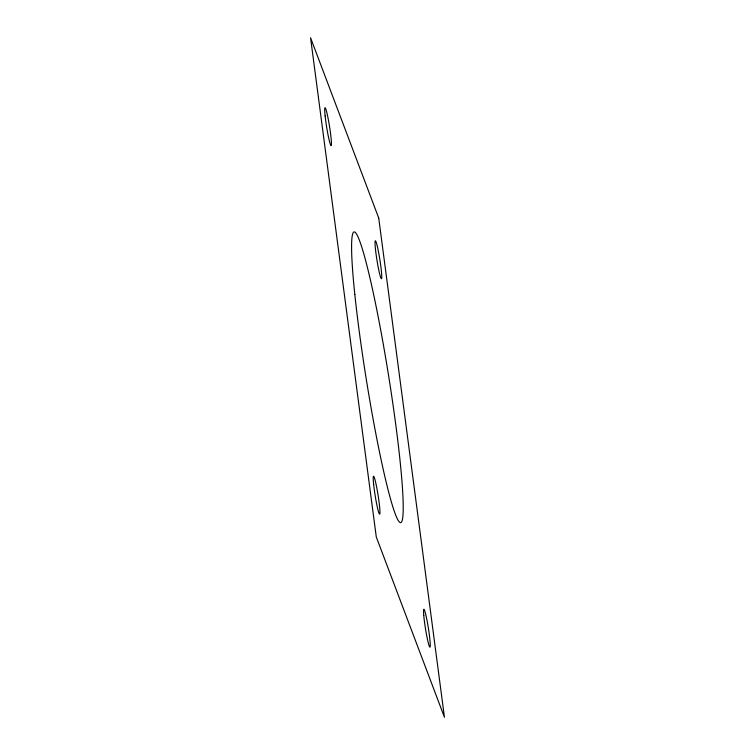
<?xml version="1.0" encoding="UTF-8"?>
<svg xmlns="http://www.w3.org/2000/svg" width="755" height="755" viewBox="0 0 755 755"><rect width="100%" height="100%" fill="white"/><g stroke="black" fill="none" stroke-linecap="round" stroke-linejoin="round"><path stroke-width="1.13" d="M378.717 218.025L310.56 37.75L376.283 536.975L444.44 717.25L378.717 218.025M325.131 115.902A19.196 1.472 80.9 0 0 330.983 145.621A19.196 1.472 80.9 0 0 328.151 118.677A19.196 1.472 80.9 0 0 325.131 115.902M375.443 248.961A19.196 1.472 80.9 0 0 381.294 278.68A19.196 1.472 80.9 0 0 378.463 251.736A19.196 1.472 80.9 0 0 375.443 248.961M354.812 294.441A147.197 11.297 80.9 0 0 399.716 522.309A147.197 11.297 80.9 0 0 377.972 315.75A147.197 11.297 80.9 0 0 354.812 294.441M423.763 615.448A19.196 1.472 80.9 0 0 429.548 646.771A19.196 1.472 80.9 0 0 427.424 622.592A19.196 1.472 80.9 0 0 423.763 615.448M373.64 484.37A19.196 1.472 80.9 0 0 379.501 514.098A19.196 1.472 80.9 0 0 376.66 487.154A19.196 1.472 80.9 0 0 373.64 484.37"/></g></svg>
